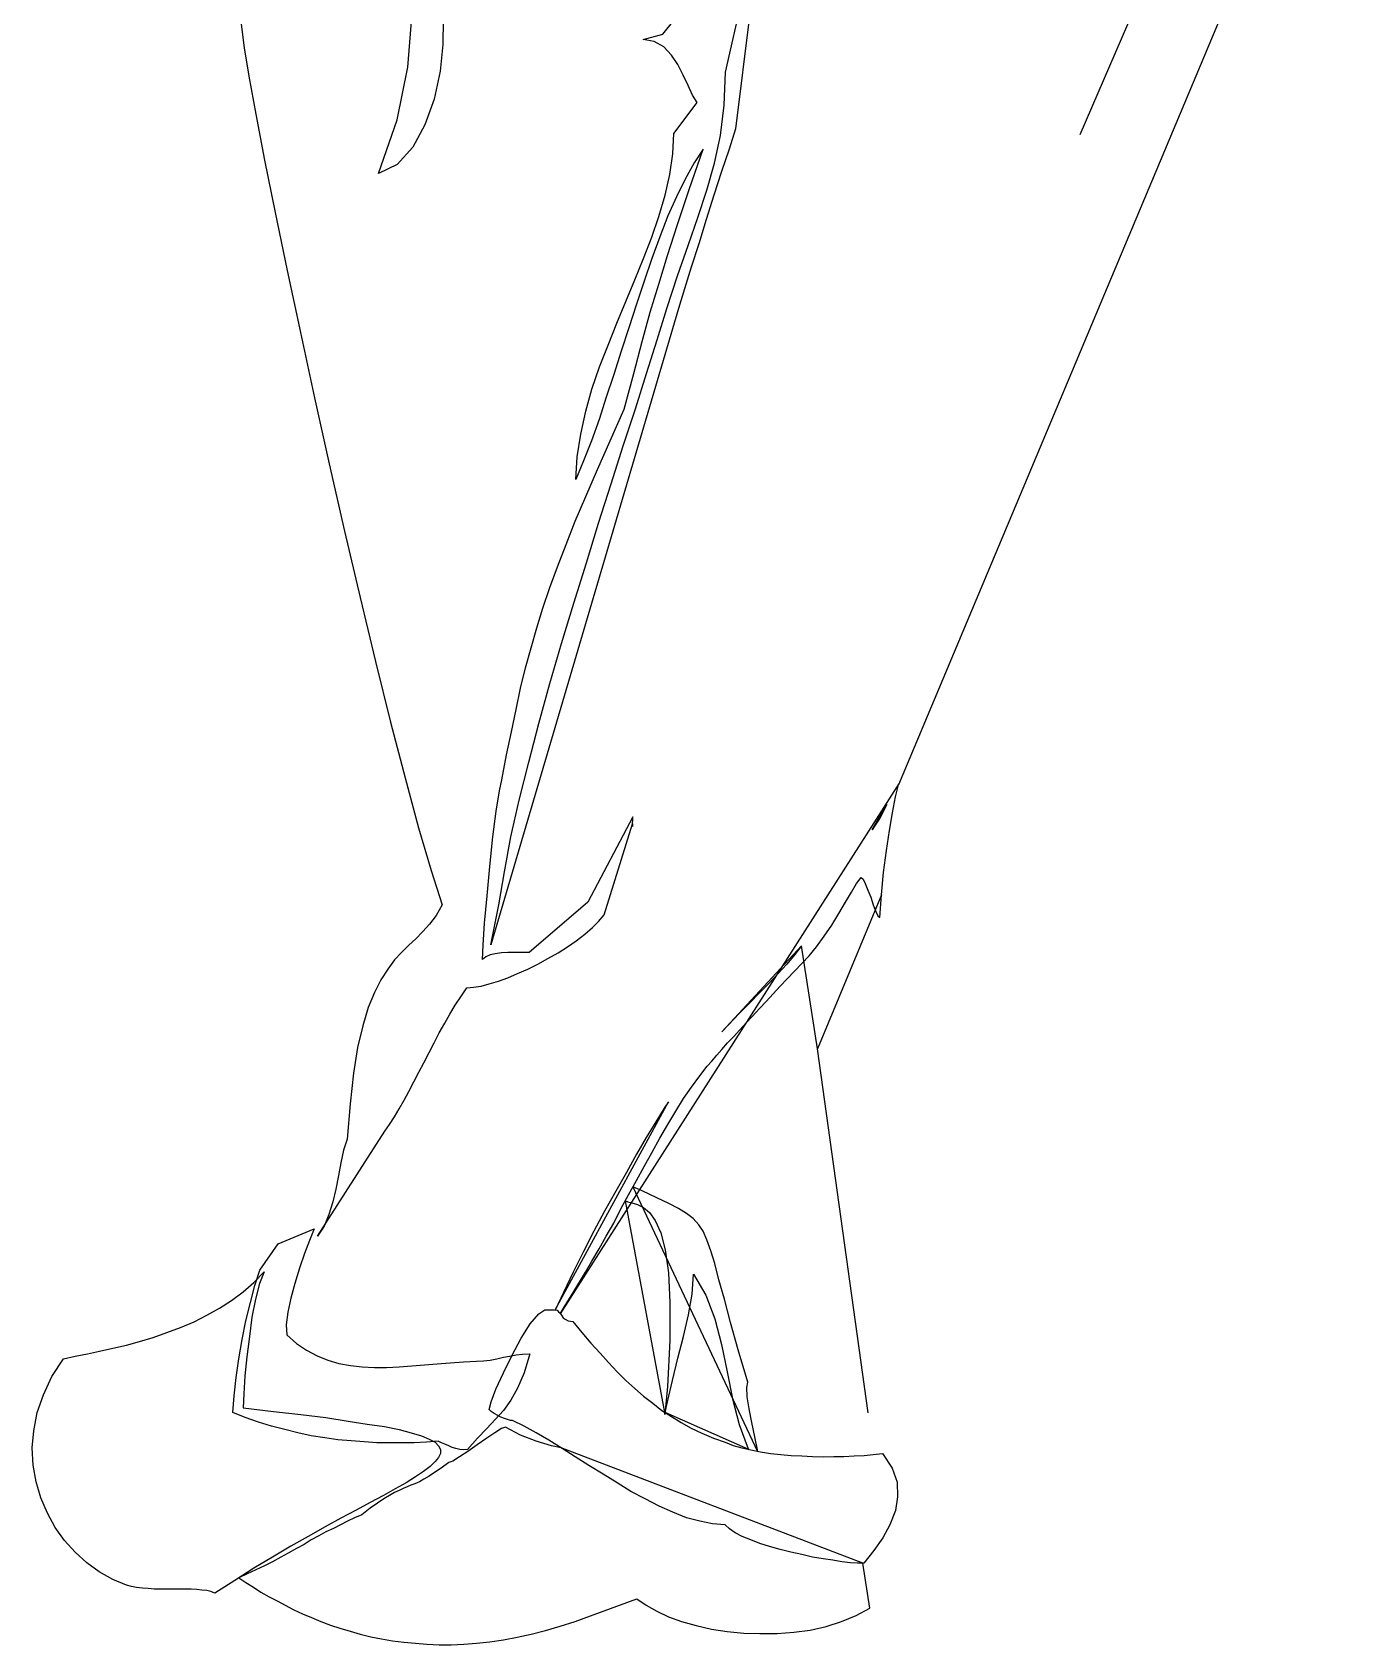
# Model space of a CAD drawing. Extents: x 3887 to 4506, y 5231 to 7083.
# Drawn here: x 3887 to 4406, y 5231 to 5866 of the extents above; entities that cross this region are included whole.
import ezdxf

# ---------------------------------------------------------------- set-up
doc = ezdxf.new("R2010")
doc.units = 0
doc.header["$LTSCALE"] = 1270
doc.header["$MEASUREMENT"] = 0
doc.layers.get('0').update_dxf_attribs({"linetype": 'CONTINUOUS'})

msp = doc.modelspace()

# ---------------------------------------------------------------- linework, layer by layer
at = {"linetype": 'CONTINUOUS'}
for p, q in [((4405.92, 6071.79), (4299.32, 5825.39)), ((3963.74, 5911.54), (3970.51, 5859.57)), ((4365.94, 5898.65), (4227.99, 5569.62)), ((4159.88, 5850.01), (4166.85, 5880.87)), ((4034.83, 5852), (4036.43, 5871.71)), ((4048.77, 5870.72), (4048.58, 5860.96)), ((4135.2, 5864.94), (4139.58, 5870.33)), ((4169.45, 5873.11), (4163.87, 5827.71)), ((4127.43, 5862.95), (4135.2, 5864.94)), ((4131.81, 5862.16), (4127.43, 5862.95)), ((3970.51, 5859.57), (3972.31, 5848.41)), ((4048.58, 5860.96), (4047.58, 5850.41)), ((4135.6, 5859.97), (4131.81, 5862.16)), ((4138.58, 5856.78), (4135.6, 5859.97)), ((4141.17, 5853), (4138.58, 5856.78)), ((4030.65, 5831.29), (4034.83, 5852)), ((4047.58, 5850.41), (4045.19, 5839.46)), ((4143.16, 5848.81), (4141.17, 5853)), ((4159.29, 5837.07), (4159.88, 5850.01)), ((3972.31, 5848.41), (3975.09, 5833.48)), ((4145.15, 5844.83), (4143.16, 5848.81)), ((4146.94, 5841.05), (4145.15, 5844.83)), ((4045.19, 5839.46), (4041.6, 5829.3)), ((4139.58, 5825.91), (4148.73, 5838.06)), ((4148.73, 5838.06), (4146.94, 5841.05)), ((4157.89, 5825.11), (4159.29, 5837.07)), ((3975.09, 5833.48), (3978.47, 5815.36)), ((4023.29, 5810.18), (4030.65, 5831.29)), ((4041.6, 5829.3), (4036.82, 5820.54)), ((4139.18, 5817.95), (4139.58, 5825.91)), ((4155.5, 5814.17), (4157.89, 5825.11)), ((4163.87, 5827.71), (4161.28, 5819.74)), ((4036.82, 5820.54), (4030.65, 5813.77)), ((4137.99, 5809.79), (4139.18, 5817.95)), ((4145.54, 5803.81), (4151.12, 5819.74)), ((4151.12, 5819.74), (4147.53, 5814.36)), ((4161.28, 5819.74), (4158.29, 5810.98)), ((3978.47, 5815.36), (3982.66, 5794.85)), ((4030.65, 5813.77), (4023.29, 5810.18)), ((4147.53, 5814.36), (4143.96, 5807.99)), ((4152.52, 5803.61), (4155.5, 5814.17)), ((4136.19, 5801.62), (4137.99, 5809.79)), ((4143.96, 5807.99), (4140.57, 5801.02)), ((4158.29, 5810.98), (4155.3, 5801.62)), ((4133.61, 5793.26), (4136.19, 5801.62)), ((4140.57, 5801.02), (4137.19, 5793.45)), ((4140.97, 5790.07), (4145.54, 5803.81)), ((4148.93, 5792.86), (4152.52, 5803.61)), ((4155.3, 5801.62), (4152.31, 5792.06)), ((3982.66, 5794.85), (3987.44, 5771.95)), ((4130.82, 5785.09), (4133.61, 5793.26)), ((4137.19, 5793.45), (4134.01, 5785.29)), ((4145.15, 5781.9), (4148.93, 5792.86)), ((4136.99, 5777.92), (4140.97, 5790.07)), ((4152.31, 5792.06), (4149.33, 5782.5)), ((4127.63, 5776.73), (4130.82, 5785.09)), ((4134.01, 5785.29), (4130.82, 5776.73)), ((4140.97, 5769.96), (4145.15, 5781.9)), ((4149.33, 5782.5), (4146.34, 5773.34)), ((4124.24, 5768.37), (4127.63, 5776.73)), ((4130.82, 5776.73), (4127.83, 5767.76)), ((4133.61, 5766.57), (4136.99, 5777.92)), ((3987.44, 5771.95), (3992.61, 5747.65)), ((4120.66, 5759.8), (4124.24, 5768.37)), ((4127.83, 5767.76), (4124.85, 5758.81)), ((4136.79, 5757.01), (4140.97, 5769.96)), ((4146.34, 5773.34), (4143.76, 5764.78)), ((4130.22, 5755.62), (4133.61, 5766.57)), ((4143.76, 5764.78), (4141.37, 5757.01)), ((4141.37, 5757.01), (4067.49, 5506.7)), ((4117.08, 5751.24), (4120.66, 5759.8)), ((4124.85, 5758.81), (4121.86, 5749.45)), ((4127.03, 5744.07), (4130.22, 5755.62)), ((4133, 5744.67), (4136.79, 5757.01)), ((4113.69, 5742.68), (4117.08, 5751.24)), ((4121.86, 5749.45), (4118.87, 5740.29)), ((3992.61, 5747.65), (3998.19, 5721.96)), ((4110.31, 5734.11), (4113.69, 5742.68)), ((4123.85, 5731.53), (4127.03, 5744.07)), ((4128.83, 5731.53), (4133, 5744.67)), ((4118.87, 5740.29), (4115.88, 5731.13)), ((4107.32, 5725.35), (4110.31, 5734.11)), ((4115.88, 5731.13), (4112.89, 5722.16)), ((4120.06, 5717.39), (4123.85, 5731.53)), ((4124.45, 5717.58), (4128.83, 5731.53)), ((4104.93, 5716.59), (4107.32, 5725.35)), ((3998.19, 5721.96), (4003.97, 5695.88)), ((4102.94, 5707.63), (4104.93, 5716.59)), ((4112.89, 5722.16), (4110.1, 5713.4)), ((4114.48, 5705.04), (4120.06, 5717.39)), ((4119.66, 5703.05), (4124.45, 5717.58)), ((4110.1, 5713.4), (4107.12, 5705.04)), ((4101.55, 5698.67), (4102.94, 5707.63)), ((4107.12, 5705.04), (4103.94, 5697.07)), ((4109.51, 5693.69), (4114.48, 5705.04)), ((4100.94, 5689.71), (4101.55, 5698.67)), ((4114.88, 5688.11), (4119.66, 5703.05)), ((4003.97, 5695.88), (4009.94, 5669.39)), ((4103.94, 5697.07), (4100.94, 5689.71)), ((4104.93, 5683.13), (4109.51, 5693.69)), ((4109.91, 5672.58), (4114.88, 5688.11)), ((4100.75, 5673.38), (4104.93, 5683.13)), ((4097.16, 5664.21), (4100.75, 5673.38)), ((4105.13, 5657.04), (4109.91, 5672.58)), ((4009.94, 5669.39), (4016.12, 5643.3)), ((4093.78, 5655.45), (4097.16, 5664.21)), ((4090.79, 5647.29), (4093.78, 5655.45)), ((4100.15, 5641.12), (4105.13, 5657.04)), ((4088, 5639.13), (4090.79, 5647.29)), ((4016.12, 5643.3), (4022.09, 5618.21)), ((4095.37, 5625.19), (4100.15, 5641.12)), ((4085.61, 5631.36), (4088, 5639.13)), ((4083.42, 5623.6), (4085.61, 5631.36)), ((4081.23, 5615.62), (4083.42, 5623.6)), ((4090.79, 5609.45), (4095.37, 5625.19)), ((4022.09, 5618.21), (4028.06, 5594.32)), ((4079.24, 5607.66), (4081.23, 5615.62)), ((4086.41, 5593.72), (4090.79, 5609.45)), ((4077.45, 5599.3), (4079.24, 5607.66)), ((4075.65, 5590.53), (4077.45, 5599.3)), ((4028.06, 5594.32), (4033.83, 5572.41)), ((4073.66, 5581.38), (4075.65, 5590.53)), ((4082.42, 5578.59), (4086.41, 5593.72)), ((4071.88, 5571.62), (4073.66, 5581.38)), ((4078.65, 5563.65), (4082.42, 5578.59)), ((4033.83, 5572.41), (4039.01, 5552.7)), ((4070.88, 5567.24), (4071.88, 5571.62)), ((4069.68, 5559.27), (4070.88, 5567.24)), ((4228.18, 5570.23), (4094.77, 5361.53)), ((4225.6, 5558.67), (4226.8, 5564.85)), ((4226.8, 5564.85), (4227.99, 5569.62)), ((4227.99, 5569.62), (4228.18, 5570.23)), ((4068.29, 5549.11), (4069.68, 5559.27)), ((4075.46, 5549.11), (4078.65, 5563.65)), ((4217.63, 5551.9), (4223.41, 5561.86)), ((4223.41, 5561.86), (4220.62, 5556.48)), ((4224.41, 5551.71), (4225.6, 5558.67)), ((4039.01, 5552.7), (4043.99, 5535.97)), ((4123.45, 5557.08), (4105.72, 5523.42)), ((4112.09, 5518.45), (4123.25, 5554.29)), ((4123.25, 5553.3), (4123.45, 5557.08)), ((4123.25, 5554.29), (4123.25, 5553.3)), ((4218.83, 5553.7), (4217.63, 5551.9)), ((4220.62, 5556.48), (4218.83, 5553.7)), ((4223.21, 5543.74), (4224.41, 5551.71)), ((4067.09, 5537.56), (4068.29, 5549.11)), ((4072.87, 5535.37), (4075.46, 5549.11)), ((4222.02, 5535.18), (4223.21, 5543.74)), ((4043.99, 5535.97), (4048.37, 5522.43)), ((4066.1, 5526.02), (4067.09, 5537.56)), ((4070.68, 5522.43), (4072.87, 5535.37)), ((4211.46, 5530.79), (4213.25, 5533.18)), ((4213.25, 5533.18), (4214.05, 5532.58)), ((4214.05, 5532.58), (4214.84, 5530.79)), ((4221.22, 5526.41), (4222.02, 5535.18)), ((4221.22, 5526.41), (4196.04, 5465.78)), ((4207.08, 5523.42), (4209.47, 5527.41)), ((4209.47, 5527.41), (4211.46, 5530.79)), ((4214.84, 5530.79), (4215.84, 5528.2)), ((4215.84, 5528.2), (4217.04, 5525.41)), ((4220.62, 5517.45), (4221.22, 5526.41)), ((4048.37, 5522.43), (4045.98, 5518.25)), ((4065.1, 5515.26), (4066.1, 5526.02)), ((4067.49, 5506.7), (4070.68, 5522.43)), ((4105.72, 5523.42), (4082.63, 5503.71)), ((4204.49, 5519.04), (4207.08, 5523.42)), ((4217.04, 5525.41), (4218.03, 5522.43)), ((4218.03, 5522.43), (4219.03, 5519.84)), ((4219.03, 5519.84), (4219.82, 5518.05)), ((4043.4, 5514.87), (4040.81, 5511.88)), ((4045.98, 5518.25), (4043.4, 5514.87)), ((4064.5, 5506.5), (4065.1, 5515.26)), ((4104.53, 5510.88), (4107.52, 5513.47)), ((4107.52, 5513.47), (4109.91, 5515.86)), ((4109.91, 5515.86), (4112.09, 5518.45)), ((4198.72, 5510.08), (4201.7, 5514.47)), ((4201.7, 5514.47), (4204.49, 5519.04)), ((4219.82, 5518.05), (4220.62, 5517.45)), ((4038.02, 5509.09), (4035.23, 5506.5)), ((4040.81, 5511.88), (4038.02, 5509.09)), ((4097.76, 5505.9), (4101.15, 5508.29)), ((4101.15, 5508.29), (4104.53, 5510.88)), ((4195.73, 5505.9), (4198.72, 5510.08)), ((4029.66, 5500.73), (4027.06, 5497.14)), ((4032.44, 5503.71), (4029.66, 5500.73)), ((4035.23, 5506.5), (4032.44, 5503.71)), ((4064.3, 5500.92), (4064.5, 5506.5)), ((4065.5, 5501.92), (4064.3, 5500.92)), ((4067.29, 5502.72), (4065.5, 5501.92)), ((4069.28, 5503.11), (4067.29, 5502.72)), ((4071.67, 5503.51), (4069.28, 5503.11)), ((4074.27, 5503.71), (4071.67, 5503.51)), ((4077.05, 5503.71), (4074.27, 5503.71)), ((4079.84, 5503.71), (4077.05, 5503.71)), ((4082.63, 5503.71), (4079.84, 5503.71)), ((4086.01, 5499.13), (4089.99, 5501.32)), ((4089.99, 5501.32), (4093.98, 5503.51)), ((4093.98, 5503.51), (4097.76, 5505.9)), ((4158.49, 5472.44), (4189.75, 5506.3)), ((4187.16, 5502.91), (4183.97, 5499.13)), ((4189.75, 5506.3), (4187.16, 5502.91)), ((4196.04, 5465.78), (4189.75, 5506.3)), ((4189.95, 5499.33), (4192.74, 5502.32)), ((4192.74, 5502.32), (4195.73, 5505.9)), ((4027.06, 5497.14), (4024.28, 5492.96)), ((4074.27, 5493.75), (4078.04, 5495.35)), ((4078.04, 5495.35), (4082.03, 5497.14)), ((4082.03, 5497.14), (4086.01, 5499.13)), ((4180.59, 5495.35), (4177.01, 5491.57)), ((4183.97, 5499.13), (4180.59, 5495.35)), ((4184.18, 5493.35), (4186.97, 5496.35)), ((4186.97, 5496.35), (4189.95, 5499.33)), ((4024.28, 5492.96), (4021.69, 5487.98)), ((4055.94, 5486.58), (4058.13, 5489.77)), ((4058.13, 5489.77), (4060.72, 5489.97)), ((4060.72, 5489.97), (4063.71, 5490.37)), ((4063.71, 5490.37), (4066.89, 5491.36)), ((4066.89, 5491.36), (4070.48, 5492.36)), ((4070.48, 5492.36), (4074.27, 5493.75)), ((4177.01, 5491.57), (4173.22, 5487.78)), ((4178.6, 5487.38), (4181.39, 5490.37)), ((4181.39, 5490.37), (4184.18, 5493.35)), ((4019.3, 5482), (4017.11, 5474.83)), ((4021.69, 5487.98), (4019.3, 5482)), ((4051.36, 5479.42), (4053.55, 5483)), ((4053.55, 5483), (4055.94, 5486.58)), ((4169.45, 5483.8), (4165.26, 5479.61)), ((4173.22, 5487.78), (4169.45, 5483.8)), ((4173.22, 5481.61), (4175.82, 5484.4)), ((4175.82, 5484.4), (4178.6, 5487.38)), ((4047.18, 5472.05), (4049.37, 5475.83)), ((4049.37, 5475.83), (4051.36, 5479.42)), ((4165.26, 5479.61), (4161.08, 5475.23)), ((4165.46, 5473.24), (4167.85, 5475.83)), ((4167.85, 5475.83), (4170.44, 5478.62)), ((4170.44, 5478.62), (4173.22, 5481.61)), ((4017.11, 5474.83), (4015.12, 5466.28)), ((4045.19, 5468.06), (4047.18, 5472.05)), ((4161.08, 5475.23), (4158.49, 5472.44)), ((4160.68, 5468.06), (4163.07, 5470.45)), ((4163.07, 5470.45), (4165.46, 5473.24)), ((4015.12, 5466.28), (4013.52, 5456.12)), ((4041.2, 5460.3), (4043.2, 5464.29)), ((4043.2, 5464.29), (4045.19, 5468.06)), ((4154.51, 5460.9), (4156.5, 5463.28)), ((4156.5, 5463.28), (4158.49, 5465.48)), ((4158.49, 5465.48), (4160.68, 5468.06)), ((4216.03, 5322.6), (4196.04, 5465.78)), ((4037.22, 5452.73), (4039.21, 5456.52)), ((4039.21, 5456.52), (4041.2, 5460.3)), ((4149.73, 5455.12), (4152.71, 5458.9)), ((4152.71, 5458.9), (4154.51, 5460.9)), ((4013.52, 5456.12), (4012.13, 5444.17)), ((4035.23, 5448.95), (4037.22, 5452.73)), ((4143.36, 5446.16), (4146.54, 5450.74)), ((4146.54, 5450.74), (4149.73, 5455.12)), ((4012.13, 5444.17), (4010.94, 5430.23)), ((4031.44, 5442.18), (4033.43, 5445.56)), ((4033.43, 5445.56), (4035.23, 5448.95)), ((4092.78, 5363.12), (4137.39, 5444.97)), ((4137.39, 5444.97), (4135.79, 5442.37)), ((4140.38, 5441.18), (4143.36, 5446.16)), ((4027.67, 5436), (4029.66, 5438.99)), ((4029.66, 5438.99), (4031.44, 5442.18)), ((4135.79, 5442.37), (4132.41, 5437)), ((4137.19, 5436), (4140.38, 5441.18)), ((3999.38, 5392), (4025.87, 5433.42)), ((4025.87, 5433.42), (4027.67, 5436)), ((4132.41, 5437), (4128.62, 5430.83)), ((4134.01, 5430.63), (4137.19, 5436)), ((4009.54, 5425.85), (4008.54, 5420.87)), ((4010.94, 5430.23), (4009.54, 5425.85)), ((4128.62, 5430.83), (4124.85, 5424.25)), ((4127.83, 5419.47), (4131.01, 5425.05)), ((4131.01, 5425.05), (4134.01, 5430.63)), ((4008.54, 5420.87), (4007.55, 5415.89)), ((4124.85, 5424.25), (4120.86, 5417.08)), ((4124.85, 5413.9), (4127.83, 5419.47)), ((4007.55, 5415.89), (4006.55, 5410.52)), ((4120.86, 5417.08), (4116.68, 5409.72)), ((4121.66, 5408.32), (4124.85, 5413.9)), ((4005.36, 5405.54), (4003.76, 5400.56)), ((4006.55, 5410.52), (4005.36, 5405.54)), ((4116.68, 5409.72), (4112.3, 5401.95)), ((4118.67, 5402.75), (4121.66, 5408.32)), ((4136, 5322.7), (4120.46, 5405.93)), ((4120.46, 5405.93), (4121.46, 5405.54)), ((4121.46, 5405.54), (4123.05, 5405.14)), ((4123.45, 5411.51), (4172.43, 5307.36)), ((4127.03, 5409.92), (4123.45, 5411.51)), ((4132.81, 5407.13), (4127.03, 5409.92)), ((4137.59, 5404.94), (4132.81, 5407.13)), ((4003.76, 5400.56), (4001.98, 5395.98)), ((4112.3, 5401.95), (4108.11, 5393.99)), ((4115.88, 5397.17), (4118.67, 5402.75)), ((4123.05, 5405.14), (4125.24, 5404.54)), ((4125.24, 5404.54), (4127.63, 5403.35)), ((4127.63, 5403.35), (4130.02, 5401.35)), ((4130.02, 5401.35), (4132.21, 5398.17)), ((4141.37, 5402.95), (4137.59, 5404.94)), ((4144.56, 5400.96), (4141.37, 5402.95)), ((4147.14, 5398.96), (4144.56, 5400.96)), ((3983.85, 5389.01), (3998, 5394.98)), ((3998, 5394.98), (3996.2, 5390.4)), ((4001.98, 5395.98), (3999.38, 5392)), ((4108.11, 5393.99), (4103.94, 5386.02)), ((4112.89, 5392), (4115.88, 5397.17)), ((4132.21, 5398.17), (4134.4, 5393.39)), ((4134.4, 5393.39), (4136.19, 5386.62)), ((4149.33, 5396.57), (4147.14, 5398.96)), ((4151.12, 5393.99), (4149.33, 5396.57)), ((4152.52, 5390.6), (4151.12, 5393.99)), ((3976.69, 5378.65), (3983.85, 5389.01)), ((3996.2, 5390.4), (3994.21, 5385.23)), ((4107.32, 5382.24), (4110.1, 5387.01)), ((4110.1, 5387.01), (4112.89, 5392)), ((4136.19, 5386.62), (4137.39, 5377.66)), ((4154.11, 5386.22), (4152.52, 5390.6)), ((3994.21, 5385.23), (3992.22, 5379.45)), ((4103.94, 5386.02), (4099.95, 5377.86)), ((4104.73, 5377.86), (4107.32, 5382.24)), ((4155.7, 5381.25), (4154.11, 5386.22)), ((4157.3, 5374.87), (4155.7, 5381.25)), ((3970.11, 5370.09), (3974.3, 5373.87)), ((3974.3, 5373.87), (3978.28, 5378.06)), ((3974.7, 5372.68), (3976.69, 5378.65)), ((3978.28, 5378.06), (3976.48, 5373.48)), ((3992.22, 5379.45), (3990.43, 5373.48)), ((4099.95, 5377.86), (4096.17, 5369.89)), ((4100.15, 5370.29), (4104.73, 5377.86)), ((4137.39, 5377.66), (4137.99, 5365.91)), ((4146.74, 5369.29), (4147.34, 5377.06)), ((4147.34, 5377.06), (4152.12, 5368.89)), ((4159.48, 5367.3), (4157.3, 5374.87)), ((3965.54, 5366.71), (3970.11, 5370.09)), ((3972.9, 5365.91), (3974.7, 5372.68)), ((3976.48, 5373.48), (3974.89, 5367.3)), ((3988.83, 5367.7), (3987.64, 5362.12)), ((3990.43, 5373.48), (3988.83, 5367.7)), ((4096.17, 5369.89), (4092.78, 5362.92)), ((4096.37, 5364.11), (4100.15, 5370.29)), ((4145.35, 5361.13), (4146.74, 5369.29)), ((4152.12, 5368.89), (4155.7, 5359.54)), ((3955.78, 5360.93), (3960.76, 5363.71)), ((3960.76, 5363.71), (3965.54, 5366.71)), ((3971.11, 5358.74), (3972.9, 5365.91)), ((3974.89, 5367.3), (3973.5, 5360.13)), ((3987.64, 5362.12), (3987.04, 5357.15)), ((4083.03, 5357.55), (4086.41, 5361.53)), ((4086.41, 5361.53), (4088.8, 5363.12)), ((4088.8, 5363.12), (4092.38, 5363.12)), ((4092.38, 5363.12), (4093.58, 5362.92)), ((4092.78, 5362.92), (4092.78, 5363.12)), ((4093.58, 5362.92), (4094.18, 5362.33)), ((4094.18, 5362.33), (4094.77, 5361.72)), ((4094.77, 5361.53), (4096.37, 5364.11)), ((4094.77, 5361.72), (4095.37, 5360.93)), ((4137.99, 5365.91), (4137.99, 5350.97)), ((4143.36, 5352.57), (4145.35, 5361.13)), ((4161.87, 5358.14), (4159.48, 5367.3)), ((3940.04, 5354.16), (3945.42, 5356.15)), ((3945.42, 5356.15), (3950.79, 5358.34)), ((3950.79, 5358.34), (3955.78, 5360.93)), ((3969.71, 5351.37), (3971.11, 5358.74)), ((3973.5, 5360.13), (3972.5, 5352.57)), ((3987.04, 5357.15), (3987.24, 5353.17)), ((4079.44, 5351.97), (4083.03, 5357.55)), ((4095.37, 5360.93), (4095.97, 5359.94)), ((4095.97, 5359.94), (4096.77, 5359.33)), ((4096.77, 5359.33), (4097.96, 5358.74)), ((4097.96, 5358.74), (4099.75, 5358.54)), ((4099.75, 5358.54), (4103.33, 5354.16)), ((4155.7, 5359.54), (4158.29, 5349.38)), ((4164.86, 5347.39), (4161.87, 5358.14)), ((3918.73, 5347.99), (3924.11, 5349.18)), ((3924.11, 5349.18), (3929.29, 5350.57)), ((3929.29, 5350.57), (3934.67, 5352.17)), ((3934.67, 5352.17), (3940.04, 5354.16)), ((3968.32, 5343.8), (3969.71, 5351.37)), ((3972.5, 5352.57), (3971.51, 5344.6)), ((3987.24, 5353.17), (3991.02, 5349.78)), ((3991.02, 5349.78), (3995, 5347.19)), ((4075.86, 5345.2), (4079.44, 5351.97)), ((4103.33, 5354.16), (4106.92, 5349.98)), ((4106.92, 5349.98), (4110.5, 5345.99)), ((4137.99, 5350.97), (4136.99, 5332.85)), ((4141.17, 5344), (4143.36, 5352.57)), ((4158.29, 5349.38), (4160.48, 5338.63)), ((3894.84, 5336.83), (3899.42, 5343.8)), ((3899.42, 5343.8), (3904, 5344.8)), ((3904, 5344.8), (3908.78, 5345.8)), ((3908.78, 5345.8), (3913.56, 5346.79)), ((3913.56, 5346.79), (3918.73, 5347.99)), ((3967.32, 5336.43), (3968.32, 5343.8)), ((3971.51, 5344.6), (3970.71, 5337.04)), ((3995, 5347.19), (3999.19, 5345)), ((3999.19, 5345), (4003.37, 5343.2)), ((4003.37, 5343.2), (4007.75, 5342.01)), ((4046.38, 5341.81), (4051.56, 5342.21)), ((4051.56, 5342.21), (4056.73, 5342.61)), ((4056.73, 5342.61), (4061.91, 5342.81)), ((4061.91, 5342.81), (4064.7, 5343.01)), ((4064.7, 5343.01), (4067.29, 5343.2)), ((4067.29, 5343.2), (4069.88, 5343.8)), ((4069.88, 5343.8), (4072.47, 5344.4)), ((4072.47, 5338.23), (4075.86, 5345.2)), ((4072.47, 5344.4), (4074.86, 5344.8)), ((4074.86, 5344.8), (4077.45, 5345.4)), ((4077.45, 5345.4), (4080.03, 5345.6)), ((4080.03, 5345.6), (4082.82, 5345.8)), ((4082.82, 5345.8), (4080.64, 5338.23)), ((4110.5, 5345.99), (4113.89, 5342.41)), ((4113.89, 5342.41), (4117.27, 5338.63)), ((4138.98, 5335.24), (4141.17, 5344)), ((4168.65, 5334.65), (4164.86, 5347.39)), ((3891.45, 5329.66), (3894.84, 5336.83)), ((3966.53, 5329.27), (3967.32, 5336.43)), ((3970.71, 5337.04), (3970.32, 5330.06)), ((4007.75, 5342.01), (4012.33, 5341.21)), ((4012.33, 5341.21), (4016.91, 5340.62)), ((4016.91, 5340.62), (4021.69, 5340.42)), ((4021.69, 5340.42), (4026.47, 5340.42)), ((4026.47, 5340.42), (4031.44, 5340.62)), ((4031.44, 5340.62), (4036.43, 5341.02)), ((4036.43, 5341.02), (4041.41, 5341.42)), ((4041.41, 5341.42), (4046.38, 5341.81)), ((4069.48, 5331.86), (4072.47, 5338.23)), ((4080.64, 5338.23), (4078.04, 5332.26)), ((4117.27, 5338.63), (4120.66, 5335.24)), ((4160.48, 5338.63), (4162.67, 5328.07)), ((3889.06, 5322.7), (3891.45, 5329.66)), ((3970.32, 5330.06), (3970.11, 5324.49)), ((4067.69, 5326.88), (4069.48, 5331.86)), ((4078.04, 5332.26), (4075.46, 5327.48)), ((4120.66, 5335.24), (4124.24, 5332.05)), ((4124.24, 5332.05), (4127.63, 5329.07)), ((4136.99, 5332.85), (4136, 5321.9)), ((4136.99, 5326.88), (4138.98, 5335.24)), ((4168.25, 5332.45), (4168.65, 5334.65)), ((4168.44, 5328.87), (4168.25, 5332.45)), ((3965.94, 5322.7), (3966.53, 5329.27)), ((3970.11, 5324.49), (3982.06, 5323.1)), ((3982.06, 5323.1), (3992.82, 5321.9)), ((4066.89, 5323.89), (4067.69, 5326.88)), ((4067.69, 5323.1), (4066.89, 5323.89)), ((4068.88, 5322.3), (4067.69, 5323.1)), ((4072.47, 5323.49), (4069.28, 5319.91)), ((4075.46, 5327.48), (4072.47, 5323.49)), ((4127.63, 5329.07), (4131.22, 5326.28)), ((4131.22, 5326.28), (4134.8, 5323.49)), ((4134.8, 5323.49), (4138.58, 5321.1)), ((4136.19, 5322.7), (4136.99, 5326.88)), ((4162.67, 5328.07), (4165.26, 5317.91)), ((4169.24, 5324.09), (4168.44, 5328.87)), ((4170.24, 5318.71), (4169.24, 5324.09)), ((3887.67, 5315.52), (3889.06, 5322.7)), ((3970.91, 5320.7), (3965.94, 5322.7)), ((3976.08, 5318.91), (3970.91, 5320.7)), ((3981.26, 5317.32), (3976.08, 5318.91)), ((3986.44, 5315.92), (3981.26, 5317.32)), ((3992.82, 5321.9), (4002.57, 5320.7)), ((4002.57, 5320.7), (4011.33, 5319.31)), ((4011.33, 5319.31), (4018.91, 5318.12)), ((4018.91, 5318.12), (4025.68, 5317.12)), ((4025.68, 5317.12), (4031.44, 5315.92)), ((4069.28, 5319.91), (4065.9, 5316.32)), ((4070.28, 5321.5), (4068.88, 5322.3)), ((4071.48, 5320.9), (4070.28, 5321.5)), ((4072.87, 5320.31), (4071.48, 5320.9)), ((4073.26, 5316.92), (4071.67, 5316.32)), ((4074.06, 5319.91), (4072.87, 5320.31)), ((4079.24, 5313.74), (4073.26, 5316.92)), ((4075.26, 5319.51), (4074.06, 5319.91)), ((4076.05, 5319.51), (4075.26, 5319.51)), ((4080.64, 5317.32), (4076.05, 5319.51)), ((4085.42, 5314.73), (4080.64, 5317.32)), ((4136, 5321.9), (4136, 5322.7)), ((4169.05, 5308.16), (4136.19, 5322.7)), ((4138.58, 5321.1), (4142.37, 5318.71)), ((4142.37, 5318.71), (4146.34, 5316.52)), ((4165.26, 5317.91), (4168.84, 5308.36)), ((4171.44, 5313.13), (4170.24, 5318.71)), ((3887.07, 5308.75), (3887.67, 5315.52)), ((3991.62, 5314.73), (3986.44, 5315.92)), ((3996.8, 5313.53), (3991.62, 5314.73)), ((4002.17, 5312.74), (3996.8, 5313.53)), ((4007.35, 5311.94), (4002.17, 5312.74)), ((4012.53, 5311.54), (4007.35, 5311.94)), ((4017.71, 5311.14), (4012.53, 5311.54)), ((4022.68, 5310.74), (4017.71, 5311.14)), ((4027.67, 5310.74), (4022.68, 5310.74)), ((4032.64, 5310.74), (4027.67, 5310.74)), ((4031.44, 5315.92), (4036.22, 5314.73)), ((4037.42, 5310.74), (4032.64, 5310.74)), ((4036.22, 5314.73), (4040.21, 5313.53)), ((4042.2, 5310.95), (4037.42, 5310.74)), ((4040.21, 5313.53), (4043.2, 5312.14)), ((4046.78, 5311.35), (4042.2, 5310.95)), ((4043.2, 5312.14), (4045.59, 5310.95)), ((4045.59, 5310.95), (4046.98, 5309.55)), ((4048.18, 5310.74), (4046.78, 5311.35)), ((4049.37, 5310.15), (4048.18, 5310.74)), ((4062.31, 5312.54), (4058.33, 5308.16)), ((4065.9, 5312.54), (4062.12, 5309.95)), ((4065.9, 5316.32), (4062.31, 5312.54)), ((4069.09, 5314.73), (4065.9, 5312.54)), ((4071.67, 5316.32), (4069.09, 5314.73)), ((4085.42, 5311.35), (4079.24, 5313.74)), ((4090.39, 5311.74), (4085.42, 5314.73)), ((4091.39, 5309.55), (4085.42, 5311.35)), ((4095.57, 5308.56), (4090.39, 5311.74)), ((4146.34, 5316.52), (4150.53, 5314.53)), ((4150.53, 5314.53), (4155.1, 5312.54)), ((4155.1, 5312.54), (4159.68, 5310.95)), ((4159.68, 5310.95), (4162.87, 5309.75)), ((4172.43, 5307.96), (4171.44, 5313.13)), ((3887.47, 5301.98), (3887.07, 5308.75)), ((4046.98, 5304.98), (4045.59, 5303.38)), ((4046.98, 5309.55), (4047.78, 5308.16)), ((4047.78, 5306.57), (4046.98, 5304.98)), ((4047.78, 5308.16), (4047.78, 5306.57)), ((4050.97, 5309.55), (4049.37, 5310.15)), ((4052.35, 5308.96), (4050.97, 5309.55)), ((4053.75, 5308.56), (4052.35, 5308.96)), ((4055.14, 5305.17), (4052.56, 5303.58)), ((4055.35, 5308.16), (4053.75, 5308.56)), ((4058.53, 5307.36), (4055.14, 5305.17)), ((4056.73, 5307.96), (4055.35, 5308.16)), ((4058.33, 5308.16), (4056.73, 5307.96)), ((4062.12, 5309.95), (4058.53, 5307.36)), ((4095.17, 5308.75), (4091.39, 5309.55)), ((4213.85, 5263.35), (4095.17, 5308.75)), ((4100.75, 5305.17), (4095.57, 5308.56)), ((4106.12, 5301.79), (4100.75, 5305.17)), ((4162.87, 5309.75), (4166.26, 5308.75)), ((4166.26, 5308.75), (4169.84, 5307.96)), ((4168.84, 5308.36), (4169.05, 5307.96)), ((4169.05, 5307.96), (4169.05, 5308.16)), ((4169.84, 5307.96), (4173.62, 5307.16)), ((4172.43, 5307.36), (4172.43, 5307.96)), ((4173.62, 5307.16), (4177.6, 5306.57)), ((4177.6, 5306.57), (4181.59, 5306.17)), ((4181.59, 5306.17), (4185.77, 5305.77)), ((4185.77, 5305.77), (4189.95, 5305.57)), ((4189.95, 5305.57), (4194.13, 5305.37)), ((4194.13, 5305.37), (4198.32, 5305.17)), ((4198.32, 5305.17), (4202.5, 5305.37)), ((4202.5, 5305.37), (4206.48, 5305.37)), ((4206.48, 5305.37), (4210.46, 5305.57)), ((4210.46, 5305.57), (4214.44, 5305.77)), ((4214.44, 5305.77), (4218.03, 5306.17)), ((4218.03, 5306.17), (4221.62, 5306.57)), ((4221.62, 5306.57), (4225.4, 5300.79)), ((3888.66, 5295.42), (3887.47, 5301.98)), ((4041.01, 5299.4), (4037.82, 5297.41)), ((4043.59, 5301.39), (4041.01, 5299.4)), ((4045.39, 5299), (4043.2, 5297.6)), ((4045.59, 5303.38), (4043.59, 5301.39)), ((4047.97, 5300.79), (4045.39, 5299)), ((4050.97, 5302.98), (4047.97, 5300.79)), ((4052.56, 5303.58), (4050.97, 5302.98)), ((4111.7, 5298.4), (4106.12, 5301.79)), ((4117.27, 5295.02), (4111.7, 5298.4)), ((4225.4, 5300.79), (4227.39, 5295.21)), ((3890.46, 5289.04), (3888.66, 5295.42)), ((4029.85, 5292.63), (4025.28, 5290.04)), ((4031.44, 5292.03), (4029.66, 5291.23)), ((4034.23, 5295.02), (4029.85, 5292.63)), ((4033.04, 5292.83), (4031.44, 5292.03)), ((4034.63, 5293.42), (4033.04, 5292.83)), ((4037.82, 5297.41), (4034.23, 5295.02)), ((4036.03, 5294.02), (4034.63, 5293.42)), ((4037.62, 5294.62), (4036.03, 5294.02)), ((4039.41, 5295.42), (4037.62, 5294.62)), ((4041.2, 5296.41), (4039.41, 5295.42)), ((4043.2, 5297.6), (4041.2, 5296.41)), ((4122.65, 5291.63), (4117.27, 5295.02)), ((4128.23, 5288.64), (4122.65, 5291.63)), ((4227.39, 5295.21), (4227.59, 5289.44)), ((3893.04, 5283.06), (3890.46, 5289.04)), ((4020.1, 5287.25), (4014.52, 5284.26)), ((4020.1, 5285.06), (4016.71, 5282.47)), ((4025.28, 5290.04), (4020.1, 5287.25)), ((4022.89, 5287.05), (4020.1, 5285.06)), ((4025.47, 5288.64), (4022.89, 5287.05)), ((4027.67, 5290.04), (4025.47, 5288.64)), ((4029.66, 5291.23), (4027.67, 5290.04)), ((4133.8, 5285.85), (4128.23, 5288.64)), ((4139.18, 5283.46), (4133.8, 5285.85)), ((4227.59, 5289.44), (4226.8, 5284.06)), ((3896.04, 5277.49), (3893.04, 5283.06)), ((4008.54, 5281.07), (4002.38, 5277.69)), ((4011.14, 5279.88), (4008.35, 5278.49)), ((4014.52, 5284.26), (4008.54, 5281.07)), ((4013.92, 5281.28), (4011.14, 5279.88)), ((4016.71, 5282.47), (4013.92, 5281.28)), ((4144.56, 5281.28), (4139.18, 5283.46)), ((4149.73, 5279.88), (4144.56, 5281.28)), ((4154.7, 5278.89), (4149.73, 5279.88)), ((4159.68, 5278.49), (4154.7, 5278.89)), ((4226.8, 5284.06), (4224.6, 5278.49)), ((3899.82, 5272.31), (3896.04, 5277.49)), ((3904, 5267.73), (3899.82, 5272.31)), ((3995.61, 5273.91), (3988.83, 5270.13)), ((3996.8, 5272.52), (3994.01, 5270.72)), ((4002.38, 5277.69), (3995.61, 5273.91)), ((3999.78, 5274.11), (3996.8, 5272.52)), ((4002.57, 5275.7), (3999.78, 5274.11)), ((4005.56, 5277.09), (4002.57, 5275.7)), ((4008.35, 5278.49), (4005.56, 5277.09)), ((4161.47, 5276.9), (4159.68, 5278.49)), ((4163.67, 5275.3), (4161.47, 5276.9)), ((4166.45, 5273.91), (4163.67, 5275.3)), ((4169.84, 5272.52), (4166.45, 5273.91)), ((4173.43, 5271.12), (4169.84, 5272.52)), ((4221.81, 5273.31), (4218.23, 5268.33)), ((4224.6, 5278.49), (4221.81, 5273.31)), ((3908.58, 5263.55), (3904, 5267.73)), ((3988.83, 5270.13), (3981.66, 5265.74)), ((3987.84, 5267.34), (3984.85, 5265.74)), ((3991.02, 5269.13), (3987.84, 5267.34)), ((3994.01, 5270.72), (3991.02, 5269.13)), ((4177.21, 5269.92), (4173.43, 5271.12)), ((4181.39, 5268.73), (4177.21, 5269.92)), ((4185.57, 5267.73), (4181.39, 5268.73)), ((4189.95, 5266.74), (4185.57, 5267.73)), ((4194.13, 5265.74), (4189.95, 5266.74)), ((4218.23, 5268.33), (4214.25, 5263.35)), ((3913.36, 5259.97), (3908.58, 5263.55)), ((3918.73, 5256.98), (3913.36, 5259.97)), ((3974.3, 5261.36), (3966.73, 5256.58)), ((3975.09, 5260.77), (3971.7, 5259.17)), ((3981.66, 5265.74), (3974.3, 5261.36)), ((3978.47, 5262.36), (3975.09, 5260.77)), ((3981.66, 5263.95), (3978.47, 5262.36)), ((3984.85, 5265.74), (3981.66, 5263.95)), ((4198.32, 5265.15), (4194.13, 5265.74)), ((4202.1, 5264.55), (4198.32, 5265.15)), ((4205.68, 5263.95), (4202.1, 5264.55)), ((4209.07, 5263.55), (4205.68, 5263.95)), ((4211.86, 5263.35), (4209.07, 5263.55)), ((4214.25, 5263.35), (4211.86, 5263.35)), ((4216.64, 5245.63), (4213.85, 5263.35)), ((3924.11, 5254.79), (3918.73, 5256.98)), ((3926.11, 5254.19), (3924.11, 5254.79)), ((3928.1, 5253.79), (3926.11, 5254.19)), ((3930.49, 5253.6), (3928.1, 5253.79)), ((3932.68, 5253.39), (3930.49, 5253.6)), ((3935.07, 5253.2), (3932.68, 5253.39)), ((3966.73, 5256.58), (3958.96, 5251.61)), ((3971.7, 5259.17), (3968.32, 5257.58)), ((3968.32, 5257.58), (3971.11, 5255.78)), ((3971.11, 5255.78), (3974.09, 5254)), ((3974.09, 5254), (3977.08, 5252)), ((3937.65, 5253.2), (3935.07, 5253.2)), ((3940.04, 5253.2), (3937.65, 5253.2)), ((3942.43, 5253.2), (3940.04, 5253.2)), ((3945.02, 5253.2), (3942.43, 5253.2)), ((3947.41, 5253.2), (3945.02, 5253.2)), ((3949.6, 5253.2), (3947.41, 5253.2)), ((3951.79, 5253), (3949.6, 5253.2)), ((3953.78, 5252.8), (3951.79, 5253)), ((3955.78, 5252.6), (3953.78, 5252.8)), ((3957.37, 5252.2), (3955.78, 5252.6)), ((3958.96, 5251.61), (3957.37, 5252.2)), ((3977.08, 5252), (3980.27, 5250.21)), ((3980.27, 5250.21), (3983.46, 5248.62)), ((3983.46, 5248.62), (3986.64, 5246.83)), ((4106.72, 5242.64), (4125.04, 5249.41)), ((4125.04, 5249.41), (4128.62, 5246.83)), ((3986.64, 5246.83), (3990.03, 5245.03)), ((3990.03, 5245.03), (3993.41, 5243.44)), ((3993.41, 5243.44), (3996.99, 5242.05)), ((3996.99, 5242.05), (4000.58, 5240.45)), ((4100.75, 5240.45), (4106.72, 5242.64)), ((4128.62, 5246.83), (4132.81, 5244.44)), ((4132.81, 5244.44), (4137.39, 5242.24)), ((4137.39, 5242.24), (4142.56, 5240.45)), ((4205.49, 5240.45), (4211.26, 5242.84)), ((4211.26, 5242.84), (4216.64, 5245.63)), ((4000.58, 5240.45), (4004.37, 5239.06)), ((4004.37, 5239.06), (4008.15, 5237.86)), ((4008.15, 5237.86), (4012.13, 5236.67)), ((4012.13, 5236.67), (4016.12, 5235.47)), ((4016.12, 5235.47), (4020.29, 5234.47)), ((4020.29, 5234.47), (4024.48, 5233.68)), ((4072.47, 5233.28), (4077.85, 5234.28)), ((4077.85, 5234.28), (4083.42, 5235.47)), ((4083.42, 5235.47), (4089, 5236.87)), ((4089, 5236.87), (4094.77, 5238.66)), ((4094.77, 5238.66), (4100.75, 5240.45)), ((4142.56, 5240.45), (4148.33, 5238.86)), ((4148.33, 5238.86), (4154.3, 5237.47)), ((4154.3, 5237.47), (4160.48, 5236.47)), ((4160.48, 5236.47), (4167.05, 5235.87)), ((4167.05, 5235.87), (4173.43, 5235.67)), ((4173.43, 5235.67), (4180.2, 5235.67)), ((4180.2, 5235.67), (4186.76, 5236.27)), ((4186.76, 5236.27), (4193.14, 5237.07)), ((4193.14, 5237.07), (4199.51, 5238.46)), ((4199.51, 5238.46), (4205.49, 5240.45)), ((4024.48, 5233.68), (4028.86, 5232.88)), ((4028.86, 5232.88), (4033.24, 5232.29)), ((4033.24, 5232.29), (4037.82, 5231.89)), ((4037.82, 5231.89), (4042.4, 5231.49)), ((4042.4, 5231.49), (4047.18, 5231.29)), ((4047.18, 5231.29), (4051.96, 5231.29)), ((4051.96, 5231.29), (4056.94, 5231.49)), ((4056.94, 5231.49), (4061.91, 5231.89)), ((4061.91, 5231.89), (4067.09, 5232.48)), ((4067.09, 5232.48), (4072.47, 5233.28))]:
    msp.add_line(p, q, dxfattribs=at)

doc.saveas('drawing.dxf')
